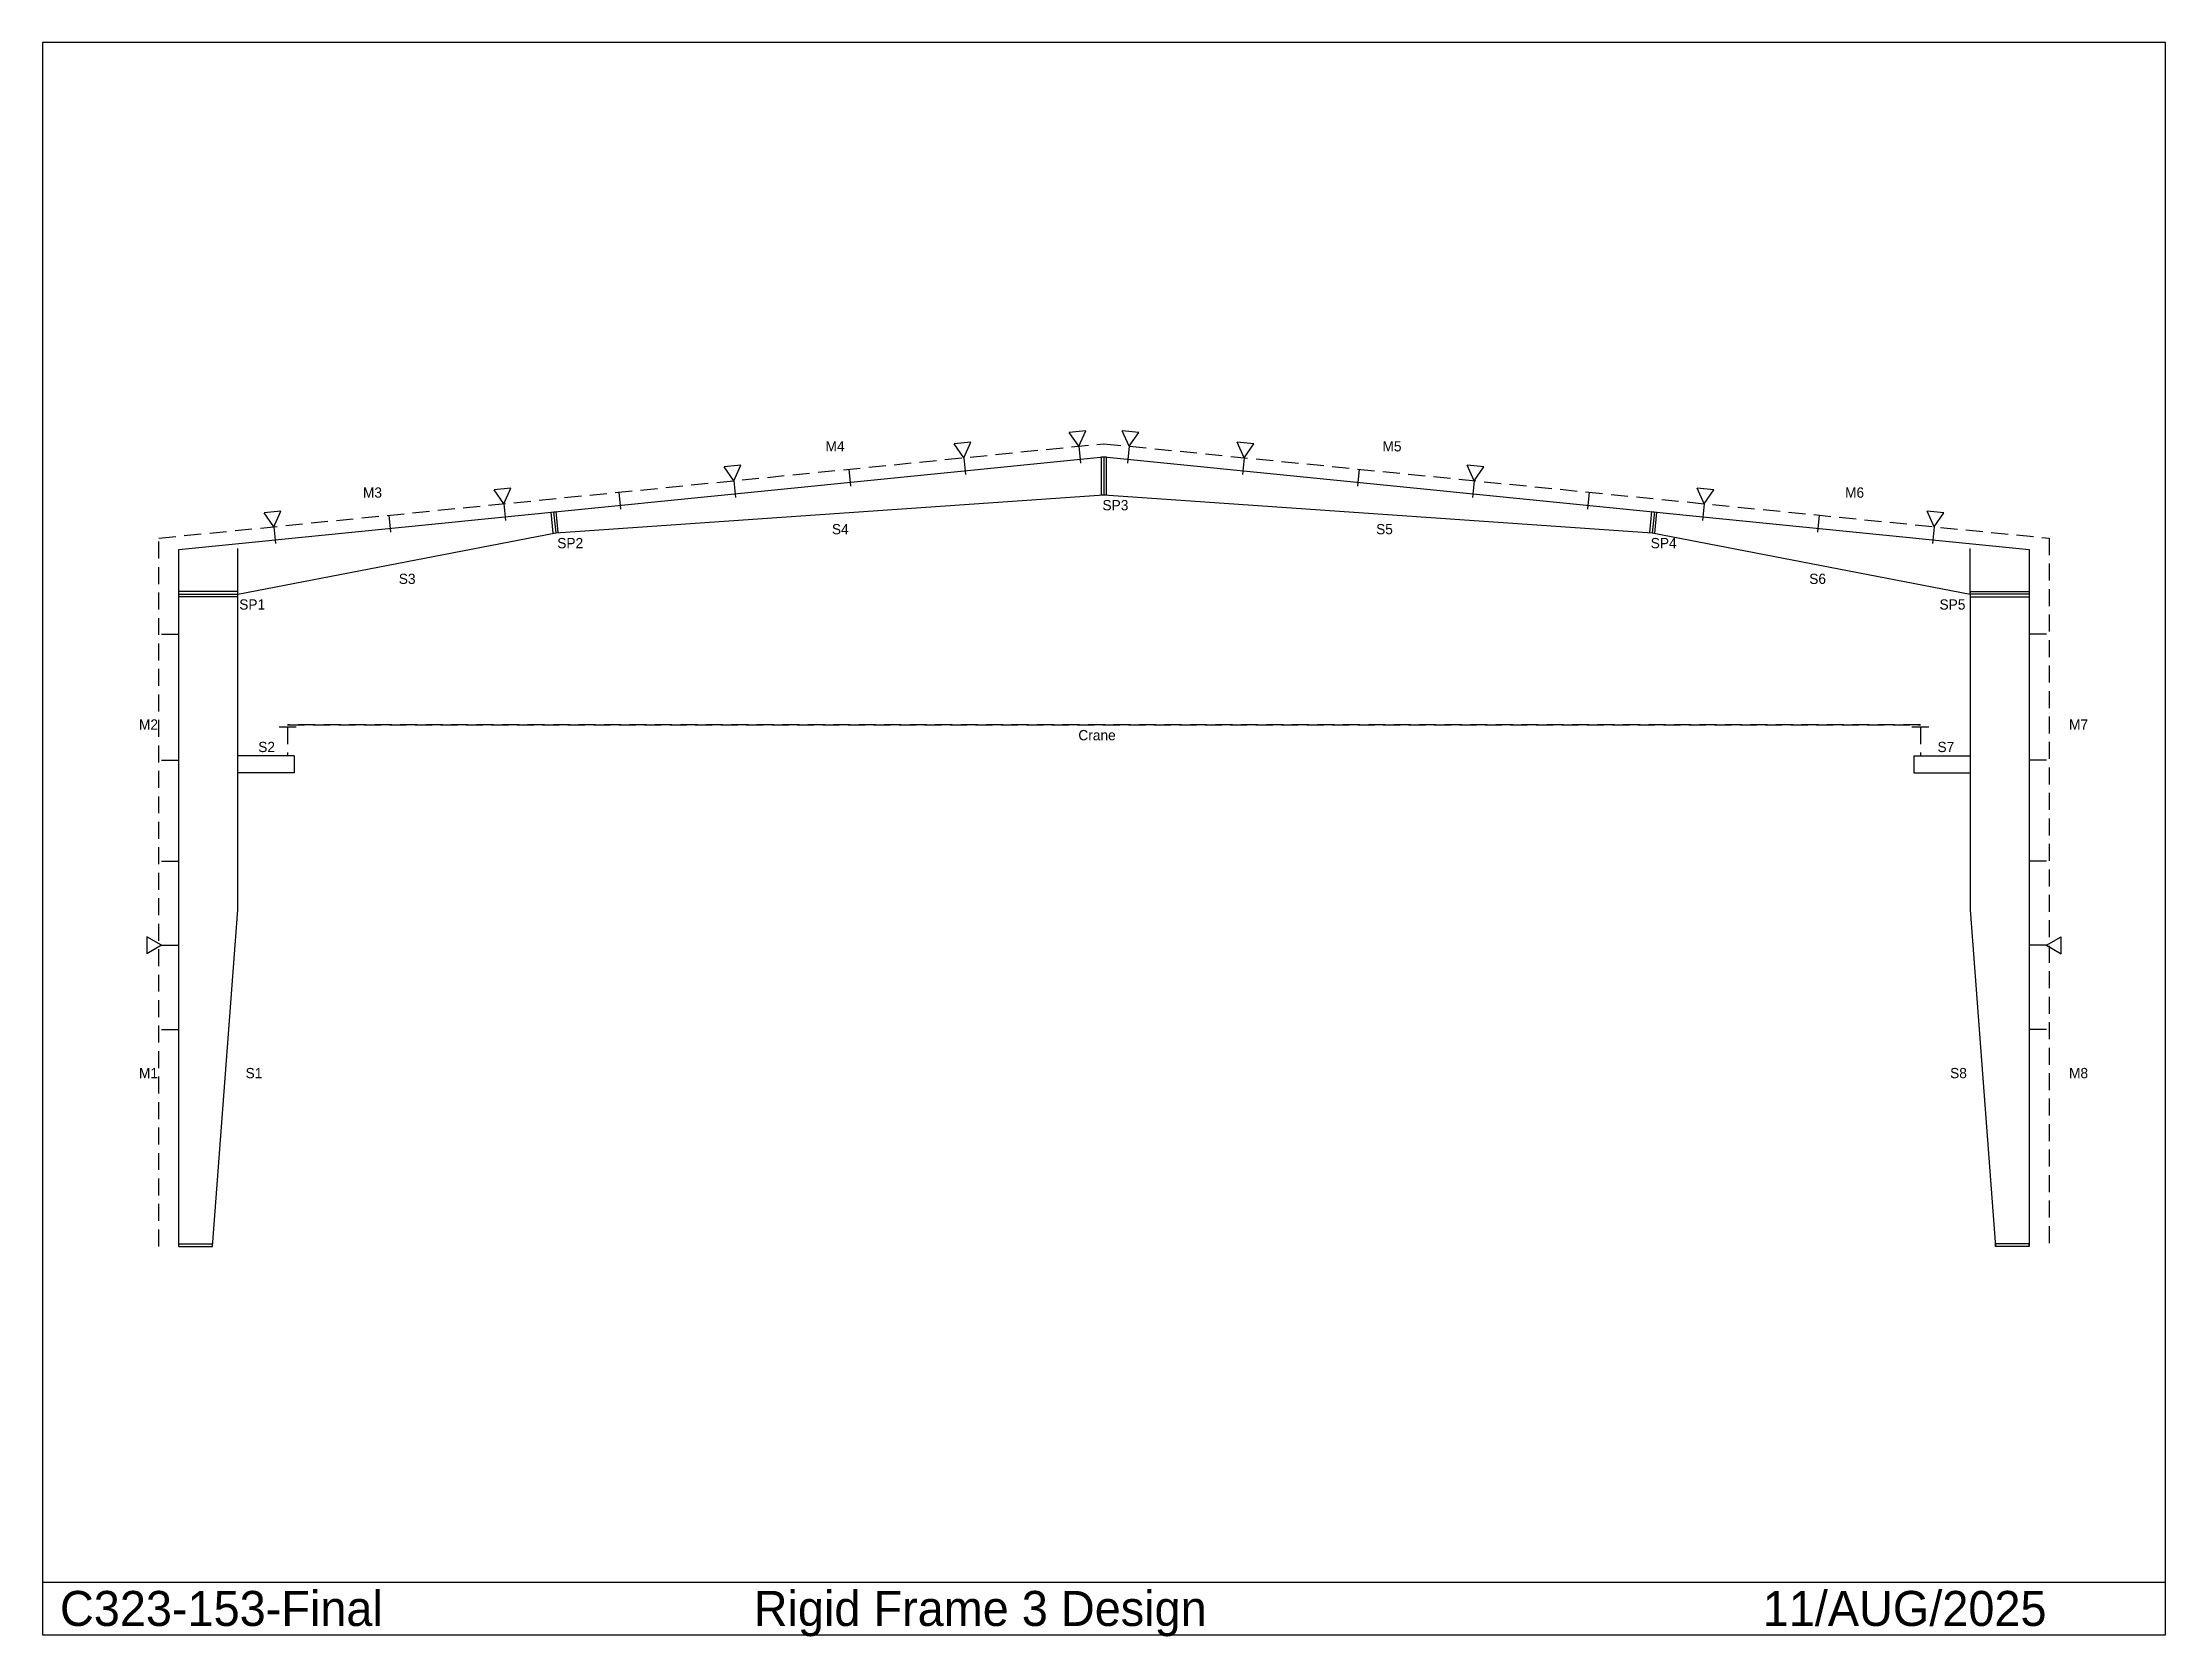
# Model space of a CAD drawing. Extents: x -1385 to 23855, y -4638 to 14314.
import ezdxf

# ---------------------------------------------------------------- set-up
doc = ezdxf.new("R2010")
doc.units = 0
doc.linetypes.add('CONTIN', pattern=[0])
doc.linetypes.add('DASHED', pattern=[302.88, 201.92, -100.96])
doc.layers.get('0').update_dxf_attribs({"linetype": 'CONTIN'})
for name, color, linetype in [('1', 7, 'CONTIN'), ('10', 7, 'CONTIN'), ('16', 7, 'CONTIN'), ('21', 7, 'CONTIN'), ('3', 7, 'CONTIN'), ('5', 5, 'DASHED'), ('8', 5, 'DASHED'), ('9', 7, 'CONTIN')]:
    doc.layers.add(name, color=color, linetype=linetype)

msp = doc.modelspace()

# ---------------------------------------------------------------- linework, layer by layer
for p, q in [((23855.125, 14313.603), (-1385.124, 14313.603)), ((-1385.124, 14313.603), (-1385.124, -4616.584)), ((23855.125, -4616.584), (23855.125, 14313.603)), ((-1385.124, -3991.888), (23855.125, -3991.888)), ((-1385.124, -4616.584), (23855.125, -4616.584))]:
    msp.add_line(p, q)
at = {"layer": '1'}
for p, q in [((236, 8286.822), (11235, 9386.722)), ((11235, 9386.722), (22234, 8286.822)), ((4717.073, 8483.683), (11235, 8934.478)), ((11235, 8934.478), (17752.891, 8483.687)), ((936, 7753.83), (4717.073, 8483.683)), ((17752.891, 8483.687), (21534.002, 7753.83)), ((236, 0), (236, 8286.822)), ((22234, 8286.822), (22234, 0)), ((936.001, 4000), (936, 7753.83)), ((21534.002, 7753.83), (21534.002, 4000)), ((636, 0), (936.001, 4000)), ((21534.002, 4000), (21834.002, 0)), ((236, 0), (636, 0)), ((236, 0), (636, 0)), ((22234, 0), (21834.002, 0))]:
    msp.add_line(p, q, dxfattribs=at)
at = {"layer": '10'}
for p, q in [((936, 7753.83), (936, 8296.522)), ((21534.002, 7753.83), (21534.002, 8296.522)), ((1606.2, 5834), (942.002, 5834)), ((1606.2, 5834), (1606.2, 5630.8)), ((20863.801, 5834), (21528.002, 5834)), ((20863.801, 5834), (20863.801, 5630.8)), ((1606.2, 5630.8), (942.002, 5630.8)), ((20863.801, 5630.8), (21528.002, 5630.8))]:
    msp.add_line(p, q, dxfattribs=at)
at = {"layer": '3'}
for p, q in [((11019.202, 9697.007), (10819.049, 9677)), ((10936.453, 9513.646), (10819.049, 9677)), ((10936.453, 9513.646), (11019.202, 9697.007)), ((11533.511, 9513.649), (11450.778, 9697.018)), ((11650.931, 9676.992), (11450.778, 9697.018)), ((11533.511, 9513.649), (11650.931, 9676.992)), ((9652.221, 9560.309), (9452.067, 9540.302)), ((9569.472, 9376.947), (9452.067, 9540.302)), ((9569.472, 9376.947), (9652.221, 9560.309)), ((12900.592, 9376.941), (12817.86, 9560.31)), ((13018.012, 9540.285), (12817.86, 9560.31)), ((12900.592, 9376.941), (13018.012, 9540.285)), ((6918.058, 9286.892), (6717.904, 9266.886)), ((6835.309, 9103.531), (6717.904, 9266.886)), ((6835.309, 9103.531), (6918.058, 9286.892)), ((15634.656, 9103.534), (15551.925, 9286.903)), ((15752.076, 9266.878), (15551.925, 9286.903)), ((15634.656, 9103.534), (15752.076, 9266.878)), ((4183.895, 9013.476), (3983.741, 8993.47)), ((4101.146, 8830.114), (3983.741, 8993.47)), ((4101.146, 8830.114), (4183.895, 9013.476)), ((18368.82, 8830.118), (18286.088, 9013.486)), ((18486.24, 8993.462), (18286.088, 9013.486)), ((18368.82, 8830.118), (18486.24, 8993.462)), ((1449.831, 8740.069), (1249.677, 8720.062)), ((1367.082, 8556.708), (1249.677, 8720.062)), ((1367.082, 8556.708), (1449.831, 8740.069)), ((21102.982, 8556.702), (21020.252, 8740.07)), ((21220.404, 8720.045), (21020.252, 8740.07)), ((21102.982, 8556.702), (21220.404, 8720.045)), ((-144.216, 3680.584), (-144.225, 3479.433)), ((30.001, 3580), (-144.225, 3479.433)), ((30.001, 3580), (-144.216, 3680.584)), ((22440, 3580), (22614.227, 3680.567)), ((22440, 3580), (22614.217, 3479.417)), ((22614.217, 3479.417), (22614.227, 3680.567))]:
    msp.add_line(p, q, dxfattribs=at)
at = {"layer": '5'}
for p, q in [((9569.472, 9376.947), (9589.691, 9174.756)), ((10936.453, 9513.646), (10956.673, 9311.454)), ((11533.511, 9513.649), (11513.291, 9311.457)), ((12900.592, 9376.941), (12880.373, 9174.749)), ((6835.309, 9103.531), (6855.528, 8901.34)), ((8202.391, 9240.239), (8222.609, 9038.048)), ((14267.674, 9240.232), (14247.454, 9038.041)), ((15634.656, 9103.534), (15614.437, 8901.343)), ((5468.227, 8966.822), (5488.446, 8764.631)), ((17001.738, 8966.826), (16981.52, 8764.635)), ((2734.164, 8693.417), (2754.383, 8491.225)), ((4101.146, 8830.114), (4121.365, 8627.923)), ((18368.82, 8830.118), (18348.6, 8627.927)), ((19735.902, 8693.41), (19715.682, 8491.219)), ((1367.082, 8556.708), (1387.301, 8354.517)), ((21102.982, 8556.702), (21082.764, 8354.51)), ((30.002, 7280), (230.002, 7280)), ((22439.996, 7280), (22239.998, 7280)), ((30.002, 5780), (230.002, 5780)), ((22439.996, 5780), (22239.998, 5780)), ((30.001, 4580), (230.001, 4580)), ((22439.996, 4580), (22239.998, 4580)), ((30.001, 3580), (230.001, 3580)), ((22440, 3580), (22240, 3580)), ((30.001, 2580), (230.001, 2580)), ((22440, 2580), (22240, 2580))]:
    msp.add_line(p, q, dxfattribs=at)
at = {"layer": '8'}
for p, q in [((0, 8420), (11235, 9543.5)), ((11235, 9543.5), (22470, 8420)), ((0, 0), (0, 8420)), ((22470, 8420), (22470, 0)), ((1630, 6174.6), (1430, 6174.6)), ((1530, 6200), (20940, 6200)), ((20940, 6200), (1530, 6200)), ((1530, 6200), (1530, 6200)), ((1530, 6200), (20940, 6200)), ((20940, 6200), (1530, 6200)), ((1530, 6200), (1530, 6200)), ((1530, 6174.6), (1530, 5834)), ((21040, 6174.6), (20840, 6174.6)), ((20940, 6200), (20940, 6200)), ((20940, 6200), (20940, 6200)), ((20940, 6174.6), (20940, 5834))]:
    msp.add_line(p, q, dxfattribs=at)
at = {"layer": '9'}
for p, q in [((11204.521, 9386.722), (11265.479, 9386.722)), ((11204.521, 8934.478), (11204.521, 9386.722)), ((11235, 9386.722), (11235, 8934.478)), ((11265.479, 8934.478), (11265.479, 9386.722)), ((11204.521, 8934.478), (11265.479, 8934.478)), ((4661.869, 8729.409), (4722.526, 8735.476)), ((4686.745, 8480.65), (4661.869, 8729.409)), ((4692.197, 8732.442), (4717.073, 8483.683)), ((4747.402, 8486.716), (4722.526, 8735.476)), ((17722.562, 8486.72), (17747.439, 8735.479)), ((17747.439, 8735.479), (17808.096, 8729.413)), ((17777.768, 8732.445), (17752.891, 8483.687)), ((17783.219, 8480.653), (17808.096, 8729.413)), ((4686.745, 8480.65), (4747.402, 8486.716)), ((17722.562, 8486.72), (17783.219, 8480.653)), ((236, 7723.35), (236, 7784.31)), ((936, 7784.31), (236, 7784.31)), ((236, 7753.83), (936, 7753.83)), ((936, 7723.35), (236, 7723.35)), ((936, 7723.35), (936, 7784.31)), ((21534.002, 7784.31), (21534.002, 7723.35)), ((21534.002, 7784.31), (22234, 7784.31)), ((22234, 7753.83), (21534.002, 7753.83)), ((21534.002, 7723.35), (22234, 7723.35)), ((22234, 7784.31), (22234, 7723.35)), ((236, 30.48), (636, 30.48)), ((236, 0), (236, 30.48)), ((236, 0), (636, 0)), ((636, 0), (636, 30.48)), ((22234, 30.48), (21834.002, 30.48)), ((21834.002, 0), (21834.002, 30.48)), ((22234, 0), (21834.002, 0)), ((22234, 0), (22234, 30.48))]:
    msp.add_line(p, q, dxfattribs=at)

# ---------------------------------------------------------------- texts
for s, p in [('C323-153-Final', (-1176.891, -4512.469)), ('Rigid Frame 3 Design', (7070.358, -4512.469)), ('11/AUG/2025', (19065.787, -4512.469))]:
    msp.add_text(s, height=416.464).set_placement(p)
at = {"layer": '16'}
for s, p in [('M4', (7924.41, 9451.468)), ('M5', (14545.572, 9451.469)), ('M3', (2424.91, 8901.518)), ('SP3', (11216.802, 8751.598)), ('M6', (20045.074, 8901.52)), ('S4', (8000.3, 8466.45)), ('S5', (14469.683, 8466.452)), ('SP2', (4735.271, 8300.803)), ('SP4', (17734.693, 8300.807)), ('S3', (2850.799, 7876.126)), ('S6', (19619.184, 7876.128)), ('SP1', (954.197, 7570.95)), ('SP5', (21168.242, 7570.95)), ('M2', (-237.839, 6143.412)), ('M7', (22707.842, 6143.412)), ('S2', (1179.84, 5876.915)), ('S7', (21143.857, 5876.915)), ('M1', (-237.839, 2000)), ('S1', (1029.841, 2000)), ('S8', (21293.857, 2000)), ('M8', (22707.842, 2000))]:
    msp.add_text(s, height=121.92, dxfattribs=at).set_placement(p)
at = {"layer": '21'}
msp.add_text('Crane', height=121.92, dxfattribs=at).set_placement((10930.2, 6017.12))
msp.add_text('Crane', height=121.92, dxfattribs=at).set_placement((10930.2, 6017.12))

doc.saveas('drawing.dxf')
